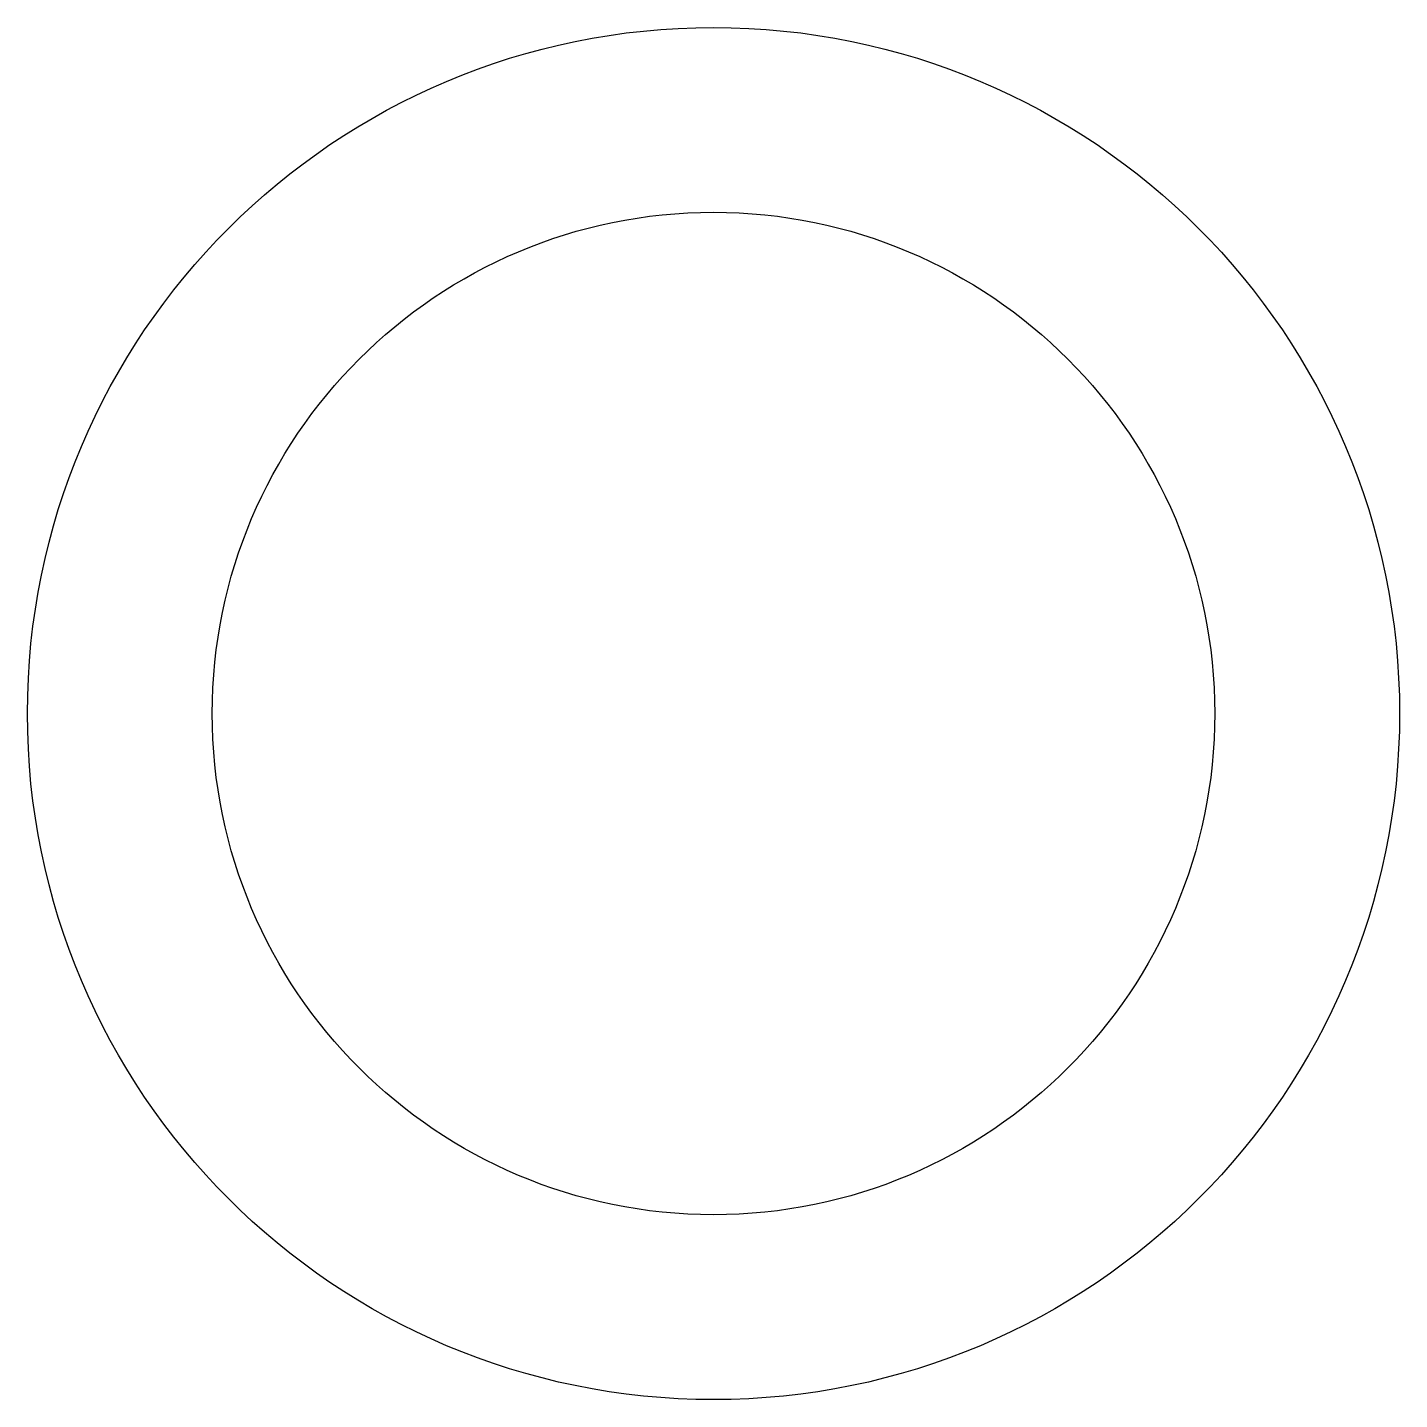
# Model space of a CAD drawing. Extents: x 1496 to 1517.9, y 2116.2 to 2138.1.
import ezdxf

# ---------------------------------------------------------------- set-up
doc = ezdxf.new("R2010")
doc.units = 0
doc.layers.get('0').update_dxf_attribs({"linetype": 'CONTINUOUS'})

msp = doc.modelspace()

# ---------------------------------------------------------------- linework, layer by layer
at = {"color": 0, "linetype": 'BYBLOCK'}
for radius in [10.95, 8]:
    msp.add_circle((1506.988, 2127.16), radius, dxfattribs=at)

doc.saveas('drawing.dxf')
